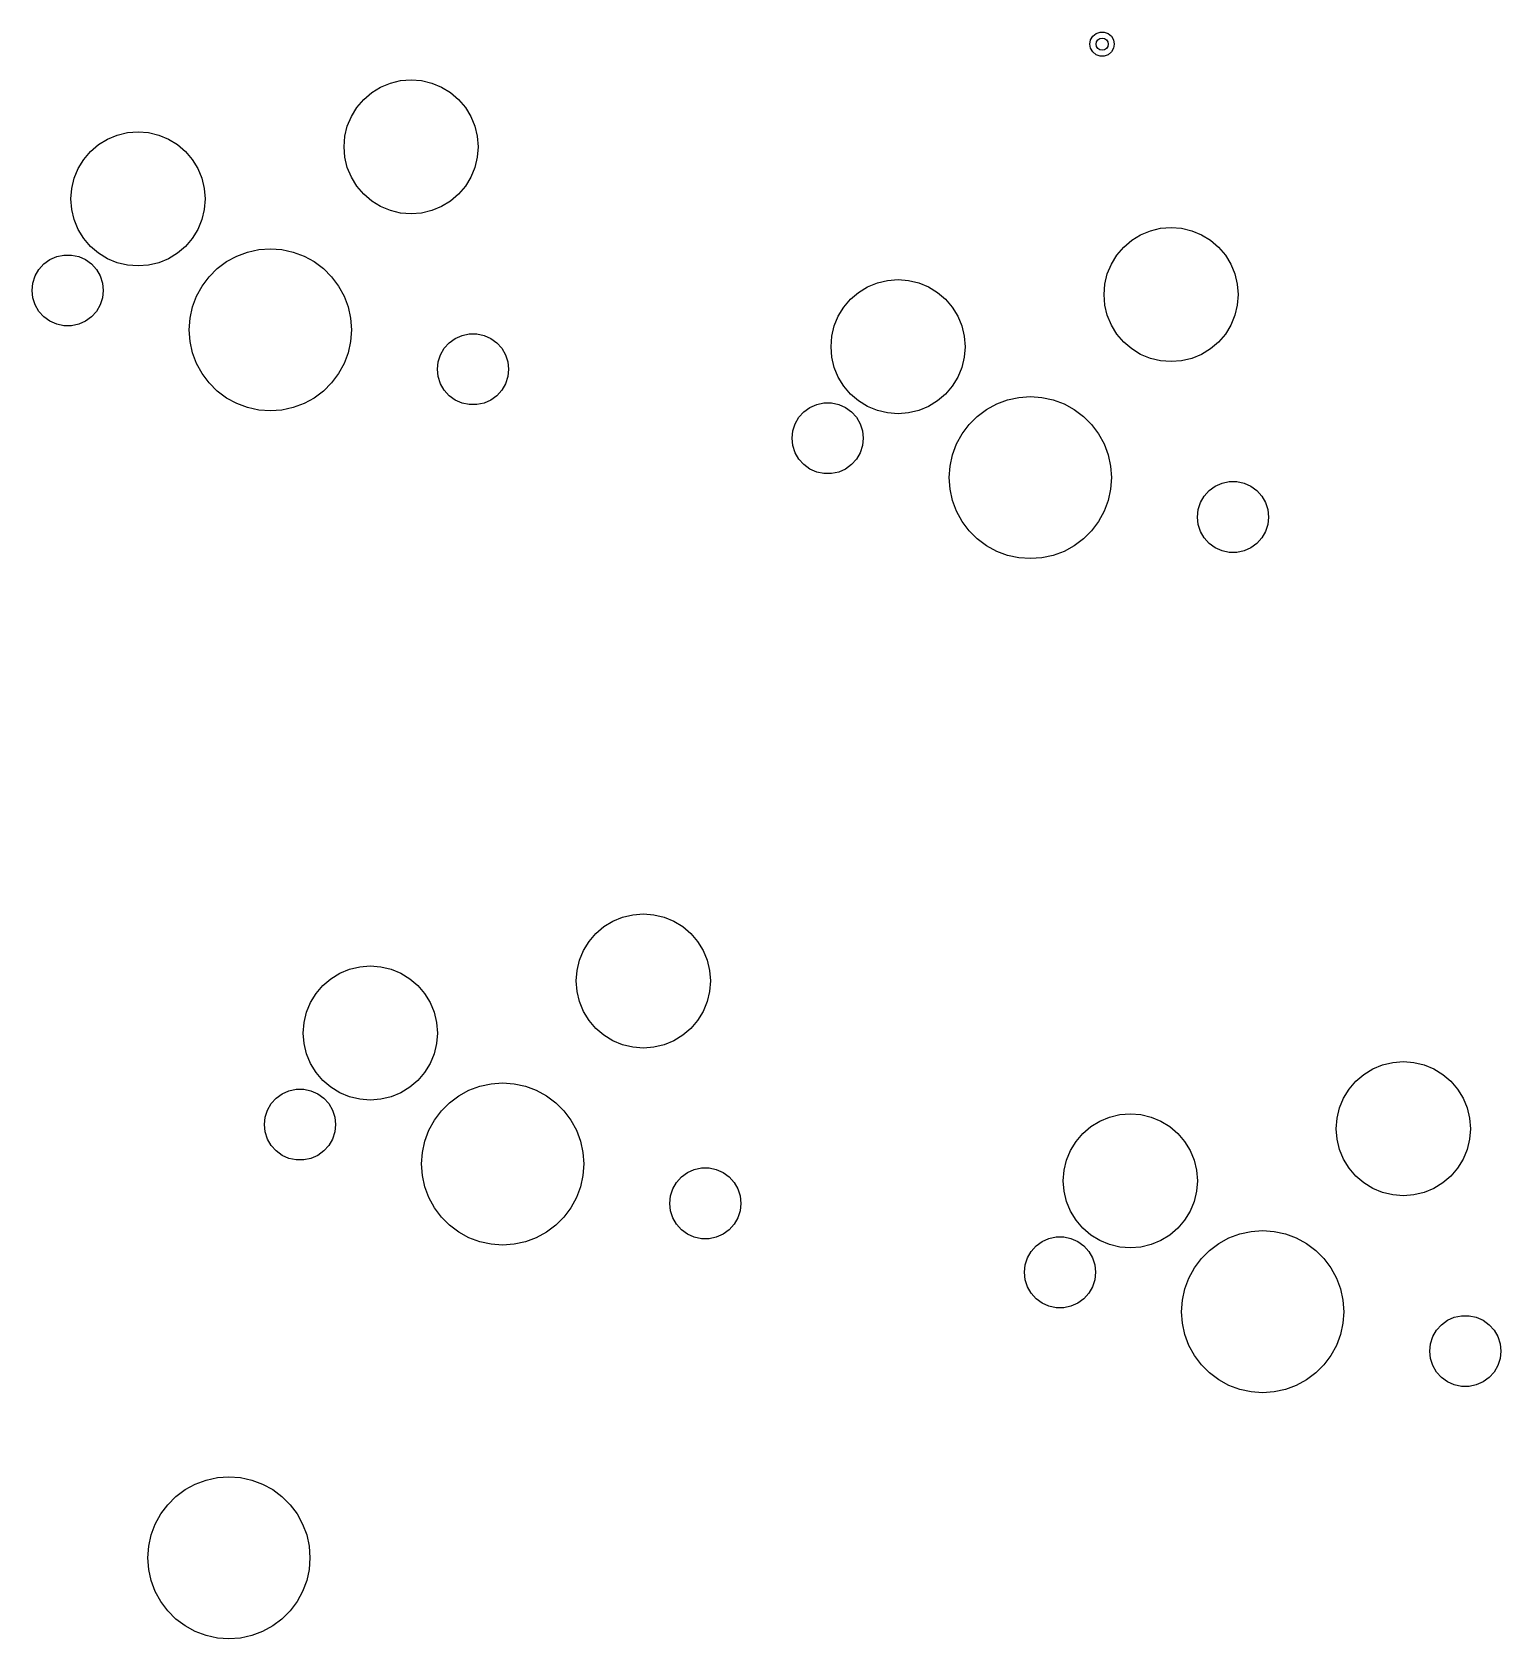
# Model space of a CAD drawing. Extents: x 101 to 518, y -308 to -134.
# Drawn here: x 193.28 to 229.42, y -273.32 to -233.8 of the extents above; entities that cross this region are included whole.
import ezdxf

# ---------------------------------------------------------------- set-up
doc = ezdxf.new("R2010")
doc.units = 0
doc.layers.add('BLACK', color=7, linetype='CONTINUOUS')

msp = doc.modelspace()

# ---------------------------------------------------------------- linework, layer by layer
at = {"layer": 'BLACK', "linetype": 'CONTINUOUS'}
for p, q in [((219.327832, -233.993705), (219.379927, -233.903475)), ((219.379927, -233.903475), (219.45974, -233.836503)), ((219.45974, -233.836503), (219.557646, -233.800869)), ((219.557646, -233.800869), (219.661834, -233.800869)), ((219.661834, -233.800869), (219.75974, -233.836503)), ((219.75974, -233.836503), (219.839553, -233.903475)), ((219.839553, -233.903475), (219.891648, -233.993705)), ((219.30974, -234.096311), (219.327832, -233.993705)), ((219.327832, -234.198917), (219.30974, -234.096311)), ((219.379927, -234.289147), (219.327832, -234.198917)), ((219.45974, -234.356119), (219.379927, -234.289147)), ((219.557646, -234.391753), (219.45974, -234.356119)), ((219.75974, -234.356119), (219.661834, -234.391753)), ((219.839553, -234.289147), (219.75974, -234.356119)), ((219.891648, -234.198917), (219.839553, -234.289147)), ((219.891648, -233.993705), (219.90974, -234.096311)), ((219.90974, -234.096311), (219.891648, -234.198917)), ((219.661834, -234.391753), (219.557646, -234.391753)), ((201.63706, -235.286667), (201.857822, -235.151384)), ((201.857822, -235.151384), (202.097028, -235.052302)), ((202.097028, -235.052302), (202.348789, -234.991859)), ((202.348789, -234.991859), (202.606906, -234.971545)), ((202.606906, -234.971545), (202.865023, -234.991859)), ((202.865023, -234.991859), (203.116784, -235.052302)), ((203.116784, -235.052302), (203.35599, -235.151384)), ((203.35599, -235.151384), (203.576752, -235.286667)), ((201.272028, -235.651699), (201.44018, -235.454819)), ((201.44018, -235.454819), (201.63706, -235.286667)), ((203.576752, -235.286667), (203.773632, -235.454819)), ((203.773632, -235.454819), (203.941784, -235.651699)), ((201.037663, -236.111667), (201.136745, -235.872461)), ((201.136745, -235.872461), (201.272028, -235.651699)), ((203.941784, -235.651699), (204.077067, -235.872461)), ((204.077067, -235.872461), (204.176149, -236.111667)), ((195.139834, -236.43308), (195.37904, -236.333998)), ((195.37904, -236.333998), (195.630801, -236.273555)), ((195.630801, -236.273555), (195.888918, -236.253241)), ((195.888918, -236.253241), (196.147035, -236.273555)), ((196.147035, -236.273555), (196.398796, -236.333998)), ((196.398796, -236.333998), (196.638002, -236.43308)), ((200.97722, -236.363428), (201.037663, -236.111667)), ((204.176149, -236.111667), (204.236592, -236.363428)), ((194.55404, -236.933395), (194.722192, -236.736515)), ((194.722192, -236.736515), (194.919072, -236.568363)), ((194.919072, -236.568363), (195.139834, -236.43308)), ((196.638002, -236.43308), (196.858764, -236.568363)), ((196.858764, -236.568363), (197.055644, -236.736515)), ((197.055644, -236.736515), (197.223796, -236.933395)), ((200.956906, -236.621545), (200.97722, -236.363428)), ((200.97722, -236.879662), (200.956906, -236.621545)), ((204.236592, -236.363428), (204.256906, -236.621545)), ((204.256906, -236.621545), (204.236592, -236.879662)), ((194.418757, -237.154157), (194.55404, -236.933395)), ((197.223796, -236.933395), (197.359079, -237.154157)), ((201.037663, -237.131423), (200.97722, -236.879662)), ((201.136745, -237.370629), (201.037663, -237.131423)), ((204.176149, -237.131423), (204.077067, -237.370629)), ((204.236592, -236.879662), (204.176149, -237.131423)), ((194.259232, -237.645124), (194.319675, -237.393363)), ((194.319675, -237.393363), (194.418757, -237.154157)), ((197.359079, -237.154157), (197.458161, -237.393363)), ((197.458161, -237.393363), (197.518604, -237.645124)), ((201.272028, -237.591391), (201.136745, -237.370629)), ((204.077067, -237.370629), (203.941784, -237.591391)), ((194.238918, -237.903241), (194.259232, -237.645124)), ((194.259232, -238.161358), (194.238918, -237.903241)), ((197.518604, -237.645124), (197.538918, -237.903241)), ((197.538918, -237.903241), (197.518604, -238.161358)), ((201.44018, -237.788271), (201.272028, -237.591391)), ((201.63706, -237.956423), (201.44018, -237.788271)), ((203.773632, -237.788271), (203.576752, -237.956423)), ((203.941784, -237.591391), (203.773632, -237.788271)), ((194.319675, -238.413119), (194.259232, -238.161358)), ((197.518604, -238.161358), (197.458161, -238.413119)), ((201.857822, -238.091706), (201.63706, -237.956423)), ((202.097028, -238.190788), (201.857822, -238.091706)), ((202.348789, -238.251231), (202.097028, -238.190788)), ((202.606906, -238.271545), (202.348789, -238.251231)), ((202.865023, -238.251231), (202.606906, -238.271545)), ((203.116784, -238.190788), (202.865023, -238.251231)), ((203.35599, -238.091706), (203.116784, -238.190788)), ((203.576752, -237.956423), (203.35599, -238.091706)), ((194.418757, -238.652325), (194.319675, -238.413119)), ((194.55404, -238.873087), (194.418757, -238.652325)), ((197.359079, -238.652325), (197.223796, -238.873087)), ((197.458161, -238.413119), (197.359079, -238.652325)), ((220.55782, -238.786296), (220.797026, -238.687214)), ((220.797026, -238.687214), (221.048787, -238.626771)), ((221.048787, -238.626771), (221.306904, -238.606457)), ((221.306904, -238.606457), (221.565021, -238.626771)), ((221.565021, -238.626771), (221.816782, -238.687214)), ((221.816782, -238.687214), (222.055988, -238.786296)), ((194.722192, -239.069967), (194.55404, -238.873087)), ((194.919072, -239.238119), (194.722192, -239.069967)), ((197.055644, -239.069967), (196.858764, -239.238119)), ((197.223796, -238.873087), (197.055644, -239.069967)), ((219.972026, -239.286611), (220.140178, -239.089731)), ((220.140178, -239.089731), (220.337058, -238.921579)), ((220.337058, -238.921579), (220.55782, -238.786296)), ((222.055988, -238.786296), (222.27675, -238.921579)), ((222.27675, -238.921579), (222.47363, -239.089731)), ((222.47363, -239.089731), (222.641782, -239.286611)), ((193.572108, -239.503994), (193.720097, -239.396474)), ((193.720097, -239.396474), (193.887207, -239.322072)), ((193.887207, -239.322072), (194.066135, -239.284039)), ((194.066135, -239.284039), (194.249059, -239.284039)), ((194.249059, -239.284039), (194.427987, -239.322072)), ((194.427987, -239.322072), (194.595097, -239.396474)), ((194.595097, -239.396474), (194.743086, -239.503994)), ((195.139834, -239.373402), (194.919072, -239.238119)), ((195.37904, -239.472484), (195.139834, -239.373402)), ((195.630801, -239.532927), (195.37904, -239.472484)), ((196.398796, -239.472484), (196.147035, -239.532927)), ((196.638002, -239.373402), (196.398796, -239.472484)), ((196.858764, -239.238119), (196.638002, -239.373402)), ((197.838536, -239.616667), (198.066279, -239.446181)), ((198.066279, -239.446181), (198.315967, -239.309841)), ((198.315967, -239.309841), (198.582516, -239.210423)), ((198.582516, -239.210423), (198.860501, -239.149951)), ((198.860501, -239.149951), (199.144263, -239.129656)), ((199.144263, -239.129656), (199.428025, -239.149951)), ((199.428025, -239.149951), (199.70601, -239.210423)), ((199.70601, -239.210423), (199.972559, -239.309841)), ((199.972559, -239.309841), (200.222247, -239.446181)), ((200.222247, -239.446181), (200.44999, -239.616667)), ((219.836743, -239.507373), (219.972026, -239.286611)), ((222.641782, -239.286611), (222.777065, -239.507373)), ((193.301718, -239.972323), (193.358245, -239.798351)), ((193.358245, -239.798351), (193.449707, -239.639934)), ((193.449707, -239.639934), (193.572108, -239.503994)), ((194.743086, -239.503994), (194.865487, -239.639934)), ((194.865487, -239.639934), (194.956949, -239.798351)), ((194.956949, -239.798351), (195.013476, -239.972323)), ((195.888918, -239.553241), (195.630801, -239.532927)), ((196.147035, -239.532927), (195.888918, -239.553241)), ((197.466888, -240.045572), (197.637374, -239.817829)), ((197.637374, -239.817829), (197.838536, -239.616667)), ((200.44999, -239.616667), (200.651152, -239.817829)), ((200.651152, -239.817829), (200.821638, -240.045572)), ((214.330799, -239.908467), (214.588916, -239.888153)), ((214.588916, -239.888153), (214.847033, -239.908467)), ((219.677218, -239.99834), (219.737661, -239.746579)), ((219.737661, -239.746579), (219.836743, -239.507373)), ((222.777065, -239.507373), (222.876147, -239.746579)), ((222.876147, -239.746579), (222.93659, -239.99834)), ((193.282597, -240.154246), (193.301718, -239.972323)), ((193.301718, -240.336169), (193.282597, -240.154246)), ((195.013476, -239.972323), (195.032597, -240.154246)), ((195.032597, -240.154246), (195.013476, -240.336169)), ((197.330548, -240.29526), (197.466888, -240.045572)), ((200.821638, -240.045572), (200.957978, -240.29526)), ((213.42219, -240.371427), (213.61907, -240.203275)), ((213.61907, -240.203275), (213.839832, -240.067992)), ((213.839832, -240.067992), (214.079038, -239.96891)), ((214.079038, -239.96891), (214.330799, -239.908467)), ((214.847033, -239.908467), (215.098794, -239.96891)), ((215.098794, -239.96891), (215.338, -240.067992)), ((215.338, -240.067992), (215.558762, -240.203275)), ((215.558762, -240.203275), (215.755642, -240.371427)), ((219.656904, -240.256457), (219.677218, -239.99834)), ((219.677218, -240.514574), (219.656904, -240.256457)), ((222.93659, -239.99834), (222.956904, -240.256457)), ((222.956904, -240.256457), (222.93659, -240.514574)), ((193.358245, -240.510141), (193.301718, -240.336169)), ((193.449707, -240.668558), (193.358245, -240.510141)), ((193.572108, -240.804498), (193.449707, -240.668558)), ((194.865487, -240.668558), (194.743086, -240.804498)), ((194.956949, -240.510141), (194.865487, -240.668558)), ((195.013476, -240.336169), (194.956949, -240.510141)), ((197.170658, -240.839794), (197.23113, -240.561809)), ((197.23113, -240.561809), (197.330548, -240.29526)), ((200.957978, -240.29526), (201.057396, -240.561809)), ((201.057396, -240.561809), (201.117868, -240.839794)), ((213.118755, -240.789069), (213.254038, -240.568307)), ((213.254038, -240.568307), (213.42219, -240.371427)), ((215.755642, -240.371427), (215.923794, -240.568307)), ((215.923794, -240.568307), (216.059077, -240.789069)), ((219.737661, -240.766335), (219.677218, -240.514574)), ((222.93659, -240.514574), (222.876147, -240.766335)), ((193.720097, -240.912018), (193.572108, -240.804498)), ((193.887207, -240.98642), (193.720097, -240.912018)), ((194.066135, -241.024453), (193.887207, -240.98642)), ((194.249059, -241.024453), (194.066135, -241.024453)), ((194.427987, -240.98642), (194.249059, -241.024453)), ((194.595097, -240.912018), (194.427987, -240.98642)), ((194.743086, -240.804498), (194.595097, -240.912018)), ((197.150363, -241.123556), (197.170658, -240.839794)), ((201.117868, -240.839794), (201.138163, -241.123556)), ((212.95923, -241.280036), (213.019673, -241.028275)), ((213.019673, -241.028275), (213.118755, -240.789069)), ((216.059077, -240.789069), (216.158159, -241.028275)), ((216.158159, -241.028275), (216.218602, -241.280036)), ((219.836743, -241.005541), (219.737661, -240.766335)), ((219.972026, -241.226303), (219.836743, -241.005541)), ((222.777065, -241.005541), (222.641782, -241.226303)), ((222.876147, -240.766335), (222.777065, -241.005541)), ((197.170658, -241.407318), (197.150363, -241.123556)), ((197.23113, -241.685303), (197.170658, -241.407318)), ((201.117868, -241.407318), (201.057396, -241.685303)), ((201.138163, -241.123556), (201.117868, -241.407318)), ((203.423039, -241.578554), (203.54544, -241.442614)), ((203.54544, -241.442614), (203.693429, -241.335094)), ((203.693429, -241.335094), (203.860539, -241.260692)), ((203.860539, -241.260692), (204.039467, -241.222659)), ((204.039467, -241.222659), (204.222391, -241.222659)), ((204.222391, -241.222659), (204.401319, -241.260692)), ((204.401319, -241.260692), (204.568429, -241.335094)), ((204.568429, -241.335094), (204.716418, -241.442614)), ((204.716418, -241.442614), (204.838819, -241.578554)), ((212.938916, -241.538153), (212.95923, -241.280036)), ((216.218602, -241.280036), (216.238916, -241.538153)), ((220.140178, -241.423183), (219.972026, -241.226303)), ((220.337058, -241.591335), (220.140178, -241.423183)), ((222.47363, -241.423183), (222.27675, -241.591335)), ((222.641782, -241.226303), (222.47363, -241.423183)), ((197.330548, -241.951852), (197.23113, -241.685303)), ((201.057396, -241.685303), (200.957978, -241.951852)), ((203.27505, -241.910943), (203.331577, -241.736971)), ((203.331577, -241.736971), (203.423039, -241.578554)), ((204.838819, -241.578554), (204.930281, -241.736971)), ((204.930281, -241.736971), (204.986808, -241.910943)), ((212.95923, -241.79627), (212.938916, -241.538153)), ((213.019673, -242.048031), (212.95923, -241.79627)), ((216.218602, -241.79627), (216.158159, -242.048031)), ((216.238916, -241.538153), (216.218602, -241.79627)), ((220.55782, -241.726618), (220.337058, -241.591335)), ((220.797026, -241.8257), (220.55782, -241.726618)), ((221.048787, -241.886143), (220.797026, -241.8257)), ((221.816782, -241.8257), (221.565021, -241.886143)), ((222.055988, -241.726618), (221.816782, -241.8257)), ((222.27675, -241.591335), (222.055988, -241.726618)), ((197.466888, -242.20154), (197.330548, -241.951852)), ((197.637374, -242.429283), (197.466888, -242.20154)), ((200.821638, -242.20154), (200.651152, -242.429283)), ((200.957978, -241.951852), (200.821638, -242.20154)), ((203.255929, -242.092866), (203.27505, -241.910943)), ((203.27505, -242.274789), (203.255929, -242.092866)), ((204.986808, -241.910943), (205.005929, -242.092866)), ((205.005929, -242.092866), (204.986808, -242.274789)), ((213.118755, -242.287237), (213.019673, -242.048031)), ((216.158159, -242.048031), (216.059077, -242.287237)), ((221.306904, -241.906457), (221.048787, -241.886143)), ((221.565021, -241.886143), (221.306904, -241.906457)), ((197.838536, -242.630445), (197.637374, -242.429283)), ((198.066279, -242.800931), (197.838536, -242.630445)), ((200.44999, -242.630445), (200.222247, -242.800931)), ((200.651152, -242.429283), (200.44999, -242.630445)), ((203.331577, -242.448761), (203.27505, -242.274789)), ((203.423039, -242.607178), (203.331577, -242.448761)), ((203.54544, -242.743118), (203.423039, -242.607178)), ((204.838819, -242.607178), (204.716418, -242.743118)), ((204.930281, -242.448761), (204.838819, -242.607178)), ((204.986808, -242.274789), (204.930281, -242.448761)), ((213.254038, -242.507999), (213.118755, -242.287237)), ((213.42219, -242.704879), (213.254038, -242.507999)), ((215.923794, -242.507999), (215.755642, -242.704879)), ((216.059077, -242.287237), (215.923794, -242.507999)), ((198.315967, -242.937271), (198.066279, -242.800931)), ((198.582516, -243.036689), (198.315967, -242.937271)), ((198.860501, -243.097161), (198.582516, -243.036689)), ((199.70601, -243.036689), (199.428025, -243.097161)), ((199.972559, -242.937271), (199.70601, -243.036689)), ((200.222247, -242.800931), (199.972559, -242.937271)), ((203.693429, -242.850638), (203.54544, -242.743118)), ((203.860539, -242.92504), (203.693429, -242.850638)), ((204.039467, -242.963073), (203.860539, -242.92504)), ((204.222391, -242.963073), (204.039467, -242.963073)), ((204.401319, -242.92504), (204.222391, -242.963073)), ((204.568429, -242.850638), (204.401319, -242.92504)), ((204.716418, -242.743118), (204.568429, -242.850638)), ((212.272106, -243.138906), (212.420095, -243.031386)), ((212.420095, -243.031386), (212.587205, -242.956984)), ((212.587205, -242.956984), (212.766133, -242.918951)), ((212.766133, -242.918951), (212.949057, -242.918951)), ((212.949057, -242.918951), (213.127985, -242.956984)), ((213.127985, -242.956984), (213.295095, -243.031386)), ((213.295095, -243.031386), (213.443084, -243.138906)), ((213.61907, -242.873031), (213.42219, -242.704879)), ((213.839832, -243.008314), (213.61907, -242.873031)), ((214.079038, -243.107396), (213.839832, -243.008314)), ((215.338, -243.008314), (215.098794, -243.107396)), ((215.558762, -242.873031), (215.338, -243.008314)), ((215.755642, -242.704879), (215.558762, -242.873031)), ((216.766277, -243.081093), (217.015965, -242.944753)), ((217.015965, -242.944753), (217.282514, -242.845335)), ((217.282514, -242.845335), (217.560499, -242.784863)), ((217.560499, -242.784863), (217.844261, -242.764568)), ((217.844261, -242.764568), (218.128023, -242.784863)), ((218.128023, -242.784863), (218.406008, -242.845335)), ((218.406008, -242.845335), (218.672557, -242.944753)), ((218.672557, -242.944753), (218.922245, -243.081093)), ((199.144263, -243.117456), (198.860501, -243.097161)), ((199.428025, -243.097161), (199.144263, -243.117456)), ((212.001716, -243.607235), (212.058243, -243.433263)), ((212.058243, -243.433263), (212.149705, -243.274846)), ((212.149705, -243.274846), (212.272106, -243.138906)), ((213.443084, -243.138906), (213.565485, -243.274846)), ((213.565485, -243.274846), (213.656947, -243.433263)), ((213.656947, -243.433263), (213.713474, -243.607235)), ((214.330799, -243.167839), (214.079038, -243.107396)), ((214.588916, -243.188153), (214.330799, -243.167839)), ((214.847033, -243.167839), (214.588916, -243.188153)), ((215.098794, -243.107396), (214.847033, -243.167839)), ((216.166886, -243.680484), (216.337372, -243.452741)), ((216.337372, -243.452741), (216.538534, -243.251579)), ((216.538534, -243.251579), (216.766277, -243.081093)), ((218.922245, -243.081093), (219.149988, -243.251579)), ((219.149988, -243.251579), (219.35115, -243.452741)), ((219.35115, -243.452741), (219.521636, -243.680484)), ((211.982595, -243.789158), (212.001716, -243.607235)), ((212.001716, -243.971081), (211.982595, -243.789158)), ((213.713474, -243.607235), (213.732595, -243.789158)), ((213.732595, -243.789158), (213.713474, -243.971081)), ((216.030546, -243.930172), (216.166886, -243.680484)), ((219.521636, -243.680484), (219.657976, -243.930172)), ((212.058243, -244.145053), (212.001716, -243.971081)), ((212.149705, -244.30347), (212.058243, -244.145053)), ((213.656947, -244.145053), (213.565485, -244.30347)), ((213.713474, -243.971081), (213.656947, -244.145053)), ((215.870656, -244.474706), (215.931128, -244.196721)), ((215.931128, -244.196721), (216.030546, -243.930172)), ((219.657976, -243.930172), (219.757394, -244.196721)), ((219.757394, -244.196721), (219.817866, -244.474706)), ((212.272106, -244.43941), (212.149705, -244.30347)), ((212.420095, -244.54693), (212.272106, -244.43941)), ((212.587205, -244.621332), (212.420095, -244.54693)), ((212.766133, -244.659365), (212.587205, -244.621332)), ((213.127985, -244.621332), (212.949057, -244.659365)), ((213.295095, -244.54693), (213.127985, -244.621332)), ((213.443084, -244.43941), (213.295095, -244.54693)), ((213.565485, -244.30347), (213.443084, -244.43941)), ((215.850361, -244.758468), (215.870656, -244.474706)), ((219.817866, -244.474706), (219.838161, -244.758468)), ((212.949057, -244.659365), (212.766133, -244.659365)), ((215.870656, -245.04223), (215.850361, -244.758468)), ((219.838161, -244.758468), (219.817866, -245.04223)), ((222.245438, -245.077526), (222.393427, -244.970006)), ((222.393427, -244.970006), (222.560537, -244.895604)), ((222.560537, -244.895604), (222.739465, -244.857571)), ((222.739465, -244.857571), (222.922389, -244.857571)), ((222.922389, -244.857571), (223.101317, -244.895604)), ((223.101317, -244.895604), (223.268427, -244.970006)), ((223.268427, -244.970006), (223.416416, -245.077526)), ((215.931128, -245.320215), (215.870656, -245.04223)), ((216.030546, -245.586764), (215.931128, -245.320215)), ((219.757394, -245.320215), (219.657976, -245.586764)), ((219.817866, -245.04223), (219.757394, -245.320215)), ((221.975048, -245.545855), (222.031575, -245.371883)), ((222.031575, -245.371883), (222.123037, -245.213466)), ((222.123037, -245.213466), (222.245438, -245.077526)), ((223.416416, -245.077526), (223.538817, -245.213466)), ((223.538817, -245.213466), (223.630279, -245.371883)), ((223.630279, -245.371883), (223.686806, -245.545855)), ((216.166886, -245.836452), (216.030546, -245.586764)), ((219.657976, -245.586764), (219.521636, -245.836452)), ((221.955927, -245.727778), (221.975048, -245.545855)), ((221.975048, -245.909701), (221.955927, -245.727778)), ((223.686806, -245.545855), (223.705927, -245.727778)), ((223.705927, -245.727778), (223.686806, -245.909701)), ((216.337372, -246.064195), (216.166886, -245.836452)), ((216.538534, -246.265357), (216.337372, -246.064195)), ((219.35115, -246.064195), (219.149988, -246.265357)), ((219.521636, -245.836452), (219.35115, -246.064195)), ((222.031575, -246.083673), (221.975048, -245.909701)), ((222.123037, -246.24209), (222.031575, -246.083673)), ((223.630279, -246.083673), (223.538817, -246.24209)), ((223.686806, -245.909701), (223.630279, -246.083673)), ((216.766277, -246.435843), (216.538534, -246.265357)), ((217.015965, -246.572183), (216.766277, -246.435843)), ((217.282514, -246.671601), (217.015965, -246.572183)), ((218.672557, -246.572183), (218.406008, -246.671601)), ((218.922245, -246.435843), (218.672557, -246.572183)), ((219.149988, -246.265357), (218.922245, -246.435843)), ((222.245438, -246.37803), (222.123037, -246.24209)), ((222.393427, -246.48555), (222.245438, -246.37803)), ((222.560537, -246.559952), (222.393427, -246.48555)), ((222.739465, -246.597985), (222.560537, -246.559952)), ((222.922389, -246.597985), (222.739465, -246.597985)), ((223.101317, -246.559952), (222.922389, -246.597985)), ((223.268427, -246.48555), (223.101317, -246.559952)), ((223.416416, -246.37803), (223.268427, -246.48555)), ((223.538817, -246.24209), (223.416416, -246.37803)), ((217.560499, -246.732073), (217.282514, -246.671601)), ((217.844261, -246.752368), (217.560499, -246.732073)), ((218.128023, -246.732073), (217.844261, -246.752368)), ((218.406008, -246.671601), (218.128023, -246.732073)), ((207.352147, -255.804121), (207.572909, -255.668838)), ((207.572909, -255.668838), (207.812115, -255.569756)), ((207.812115, -255.569756), (208.063876, -255.509313)), ((208.063876, -255.509313), (208.321993, -255.488999)), ((208.321993, -255.488999), (208.58011, -255.509313)), ((208.58011, -255.509313), (208.831871, -255.569756)), ((208.831871, -255.569756), (209.071077, -255.668838)), ((209.071077, -255.668838), (209.291839, -255.804121)), ((206.987115, -256.169153), (207.155267, -255.972273)), ((207.155267, -255.972273), (207.352147, -255.804121)), ((209.291839, -255.804121), (209.488719, -255.972273)), ((209.488719, -255.972273), (209.656871, -256.169153)), ((206.75275, -256.629121), (206.851832, -256.389915)), ((206.851832, -256.389915), (206.987115, -256.169153)), ((209.656871, -256.169153), (209.792154, -256.389915)), ((209.792154, -256.389915), (209.891236, -256.629121)), ((200.854921, -256.950534), (201.094127, -256.851452)), ((201.094127, -256.851452), (201.345888, -256.791009)), ((201.345888, -256.791009), (201.604005, -256.770695)), ((201.604005, -256.770695), (201.862122, -256.791009)), ((201.862122, -256.791009), (202.113883, -256.851452)), ((202.113883, -256.851452), (202.353089, -256.950534)), ((206.671993, -257.138999), (206.692307, -256.880882)), ((206.692307, -256.880882), (206.75275, -256.629121)), ((209.891236, -256.629121), (209.951679, -256.880882)), ((209.951679, -256.880882), (209.971993, -257.138999)), ((200.269127, -257.450849), (200.437279, -257.253969)), ((200.437279, -257.253969), (200.634159, -257.085817)), ((200.634159, -257.085817), (200.854921, -256.950534)), ((202.353089, -256.950534), (202.573851, -257.085817)), ((202.573851, -257.085817), (202.770731, -257.253969)), ((202.770731, -257.253969), (202.938883, -257.450849)), ((206.692307, -257.397116), (206.671993, -257.138999)), ((209.971993, -257.138999), (209.951679, -257.397116)), ((200.034762, -257.910817), (200.133844, -257.671611)), ((200.133844, -257.671611), (200.269127, -257.450849)), ((202.938883, -257.450849), (203.074166, -257.671611)), ((203.074166, -257.671611), (203.173248, -257.910817)), ((206.75275, -257.648877), (206.692307, -257.397116)), ((206.851832, -257.888083), (206.75275, -257.648877)), ((209.891236, -257.648877), (209.792154, -257.888083)), ((209.951679, -257.397116), (209.891236, -257.648877)), ((199.974319, -258.162578), (200.034762, -257.910817)), ((203.173248, -257.910817), (203.233691, -258.162578)), ((206.987115, -258.108845), (206.851832, -257.888083)), ((209.792154, -257.888083), (209.656871, -258.108845)), ((199.954005, -258.420695), (199.974319, -258.162578)), ((199.974319, -258.678812), (199.954005, -258.420695)), ((203.233691, -258.162578), (203.254005, -258.420695)), ((203.254005, -258.420695), (203.233691, -258.678812)), ((207.155267, -258.305725), (206.987115, -258.108845)), ((207.352147, -258.473877), (207.155267, -258.305725)), ((209.488719, -258.305725), (209.291839, -258.473877)), ((209.656871, -258.108845), (209.488719, -258.305725)), ((200.034762, -258.930573), (199.974319, -258.678812)), ((203.233691, -258.678812), (203.173248, -258.930573)), ((207.572909, -258.60916), (207.352147, -258.473877)), ((207.812115, -258.708242), (207.572909, -258.60916)), ((208.063876, -258.768685), (207.812115, -258.708242)), ((208.321993, -258.788999), (208.063876, -258.768685)), ((208.58011, -258.768685), (208.321993, -258.788999)), ((208.831871, -258.708242), (208.58011, -258.768685)), ((209.071077, -258.60916), (208.831871, -258.708242)), ((209.291839, -258.473877), (209.071077, -258.60916)), ((200.133844, -259.169779), (200.034762, -258.930573)), ((200.269127, -259.390541), (200.133844, -259.169779)), ((203.074166, -259.169779), (202.938883, -259.390541)), ((203.173248, -258.930573), (203.074166, -259.169779)), ((226.272907, -259.303749), (226.512113, -259.204667)), ((226.512113, -259.204667), (226.763874, -259.144224)), ((226.763874, -259.144224), (227.021991, -259.12391)), ((227.021991, -259.12391), (227.280108, -259.144224)), ((227.280108, -259.144224), (227.531869, -259.204667)), ((227.531869, -259.204667), (227.771075, -259.303749)), ((200.437279, -259.587421), (200.269127, -259.390541)), ((200.634159, -259.755573), (200.437279, -259.587421)), ((202.770731, -259.587421), (202.573851, -259.755573)), ((202.938883, -259.390541), (202.770731, -259.587421)), ((204.575588, -259.667405), (204.85935, -259.64711)), ((204.85935, -259.64711), (205.143112, -259.667405)), ((225.687113, -259.804064), (225.855265, -259.607184)), ((225.855265, -259.607184), (226.052145, -259.439032)), ((226.052145, -259.439032), (226.272907, -259.303749)), ((227.771075, -259.303749), (227.991837, -259.439032)), ((227.991837, -259.439032), (228.188717, -259.607184)), ((228.188717, -259.607184), (228.356869, -259.804064)), ((199.164794, -260.157388), (199.287195, -260.021448)), ((199.287195, -260.021448), (199.435184, -259.913928)), ((199.435184, -259.913928), (199.602294, -259.839526)), ((199.602294, -259.839526), (199.781222, -259.801493)), ((199.781222, -259.801493), (199.964146, -259.801493)), ((199.964146, -259.801493), (200.143074, -259.839526)), ((200.143074, -259.839526), (200.310184, -259.913928)), ((200.310184, -259.913928), (200.458173, -260.021448)), ((200.458173, -260.021448), (200.580574, -260.157388)), ((200.854921, -259.890856), (200.634159, -259.755573)), ((201.094127, -259.989938), (200.854921, -259.890856)), ((201.345888, -260.050381), (201.094127, -259.989938)), ((201.604005, -260.070695), (201.345888, -260.050381)), ((201.862122, -260.050381), (201.604005, -260.070695)), ((202.113883, -259.989938), (201.862122, -260.050381)), ((202.353089, -259.890856), (202.113883, -259.989938)), ((202.573851, -259.755573), (202.353089, -259.890856)), ((203.553623, -260.134121), (203.781366, -259.963635)), ((203.781366, -259.963635), (204.031054, -259.827295)), ((204.031054, -259.827295), (204.297603, -259.727877)), ((204.297603, -259.727877), (204.575588, -259.667405)), ((205.143112, -259.667405), (205.421097, -259.727877)), ((205.421097, -259.727877), (205.687646, -259.827295)), ((205.687646, -259.827295), (205.937334, -259.963635)), ((205.937334, -259.963635), (206.165077, -260.134121)), ((225.452748, -260.264032), (225.55183, -260.024826)), ((225.55183, -260.024826), (225.687113, -259.804064)), ((228.356869, -259.804064), (228.492152, -260.024826)), ((228.492152, -260.024826), (228.591234, -260.264032)), ((199.016805, -260.489777), (199.073332, -260.315805)), ((199.073332, -260.315805), (199.164794, -260.157388)), ((200.580574, -260.157388), (200.672036, -260.315805)), ((200.672036, -260.315805), (200.728563, -260.489777)), ((203.181975, -260.563026), (203.352461, -260.335283)), ((203.352461, -260.335283), (203.553623, -260.134121)), ((206.165077, -260.134121), (206.366239, -260.335283)), ((206.366239, -260.335283), (206.536725, -260.563026)), ((219.794125, -260.486363), (220.045886, -260.42592)), ((220.045886, -260.42592), (220.304003, -260.405606)), ((220.304003, -260.405606), (220.56212, -260.42592)), ((220.56212, -260.42592), (220.813881, -260.486363)), ((225.392305, -260.515793), (225.452748, -260.264032)), ((228.591234, -260.264032), (228.651677, -260.515793)), ((198.997684, -260.6717), (199.016805, -260.489777)), ((199.016805, -260.853623), (198.997684, -260.6717)), ((200.728563, -260.489777), (200.747684, -260.6717)), ((200.747684, -260.6717), (200.728563, -260.853623)), ((202.946217, -261.079263), (203.045635, -260.812714)), ((203.045635, -260.812714), (203.181975, -260.563026)), ((206.536725, -260.563026), (206.673065, -260.812714)), ((206.673065, -260.812714), (206.772483, -261.079263)), ((219.137277, -260.88888), (219.334157, -260.720728)), ((219.334157, -260.720728), (219.554919, -260.585445)), ((219.554919, -260.585445), (219.794125, -260.486363)), ((220.813881, -260.486363), (221.053087, -260.585445)), ((221.053087, -260.585445), (221.273849, -260.720728)), ((221.273849, -260.720728), (221.470729, -260.88888)), ((225.371991, -260.77391), (225.392305, -260.515793)), ((225.392305, -261.032027), (225.371991, -260.77391)), ((228.651677, -260.515793), (228.671991, -260.77391)), ((228.671991, -260.77391), (228.651677, -261.032027)), ((199.073332, -261.027595), (199.016805, -260.853623)), ((199.164794, -261.186012), (199.073332, -261.027595)), ((199.287195, -261.321952), (199.164794, -261.186012)), ((200.580574, -261.186012), (200.458173, -261.321952)), ((200.672036, -261.027595), (200.580574, -261.186012)), ((200.728563, -260.853623), (200.672036, -261.027595)), ((202.885745, -261.357248), (202.946217, -261.079263)), ((206.772483, -261.079263), (206.832955, -261.357248)), ((218.833842, -261.306522), (218.969125, -261.08576)), ((218.969125, -261.08576), (219.137277, -260.88888)), ((221.470729, -260.88888), (221.638881, -261.08576)), ((221.638881, -261.08576), (221.774164, -261.306522)), ((225.452748, -261.283788), (225.392305, -261.032027)), ((228.651677, -261.032027), (228.591234, -261.283788)), ((199.435184, -261.429472), (199.287195, -261.321952)), ((199.602294, -261.503874), (199.435184, -261.429472)), ((199.781222, -261.541907), (199.602294, -261.503874)), ((199.964146, -261.541907), (199.781222, -261.541907)), ((200.143074, -261.503874), (199.964146, -261.541907)), ((200.310184, -261.429472), (200.143074, -261.503874)), ((200.458173, -261.321952), (200.310184, -261.429472)), ((202.86545, -261.64101), (202.885745, -261.357248)), ((206.832955, -261.357248), (206.85325, -261.64101)), ((218.674317, -261.797489), (218.73476, -261.545728)), ((218.73476, -261.545728), (218.833842, -261.306522)), ((221.774164, -261.306522), (221.873246, -261.545728)), ((221.873246, -261.545728), (221.933689, -261.797489)), ((225.55183, -261.522994), (225.452748, -261.283788)), ((225.687113, -261.743756), (225.55183, -261.522994)), ((228.492152, -261.522994), (228.356869, -261.743756)), ((228.591234, -261.283788), (228.492152, -261.522994)), ((202.885745, -261.924772), (202.86545, -261.64101)), ((202.946217, -262.202757), (202.885745, -261.924772)), ((206.832955, -261.924772), (206.772483, -262.202757)), ((206.85325, -261.64101), (206.832955, -261.924772)), ((209.138126, -262.096008), (209.260527, -261.960068)), ((209.260527, -261.960068), (209.408516, -261.852548)), ((209.408516, -261.852548), (209.575626, -261.778146)), ((209.575626, -261.778146), (209.754554, -261.740113)), ((209.754554, -261.740113), (209.937478, -261.740113)), ((209.937478, -261.740113), (210.116406, -261.778146)), ((210.116406, -261.778146), (210.283516, -261.852548)), ((210.283516, -261.852548), (210.431505, -261.960068)), ((210.431505, -261.960068), (210.553906, -262.096008)), ((218.654003, -262.055606), (218.674317, -261.797489)), ((221.933689, -261.797489), (221.954003, -262.055606)), ((225.855265, -261.940636), (225.687113, -261.743756)), ((226.052145, -262.108788), (225.855265, -261.940636)), ((228.188717, -261.940636), (227.991837, -262.108788)), ((228.356869, -261.743756), (228.188717, -261.940636)), ((203.045635, -262.469306), (202.946217, -262.202757)), ((206.772483, -262.202757), (206.673065, -262.469306)), ((208.990137, -262.428397), (209.046664, -262.254425)), ((209.046664, -262.254425), (209.138126, -262.096008)), ((210.553906, -262.096008), (210.645368, -262.254425)), ((210.645368, -262.254425), (210.701895, -262.428397)), ((218.674317, -262.313723), (218.654003, -262.055606)), ((218.73476, -262.565484), (218.674317, -262.313723)), ((221.933689, -262.313723), (221.873246, -262.565484)), ((221.954003, -262.055606), (221.933689, -262.313723)), ((226.272907, -262.244071), (226.052145, -262.108788)), ((226.512113, -262.343153), (226.272907, -262.244071)), ((226.763874, -262.403596), (226.512113, -262.343153)), ((227.021991, -262.42391), (226.763874, -262.403596)), ((227.280108, -262.403596), (227.021991, -262.42391)), ((227.531869, -262.343153), (227.280108, -262.403596)), ((227.771075, -262.244071), (227.531869, -262.343153)), ((227.991837, -262.108788), (227.771075, -262.244071)), ((203.181975, -262.718994), (203.045635, -262.469306)), ((203.352461, -262.946737), (203.181975, -262.718994)), ((206.536725, -262.718994), (206.366239, -262.946737)), ((206.673065, -262.469306), (206.536725, -262.718994)), ((208.971016, -262.61032), (208.990137, -262.428397)), ((208.990137, -262.792243), (208.971016, -262.61032)), ((209.046664, -262.966215), (208.990137, -262.792243)), ((210.701895, -262.792243), (210.645368, -262.966215)), ((210.701895, -262.428397), (210.721016, -262.61032)), ((210.721016, -262.61032), (210.701895, -262.792243)), ((218.833842, -262.80469), (218.73476, -262.565484)), ((218.969125, -263.025452), (218.833842, -262.80469)), ((221.774164, -262.80469), (221.638881, -263.025452)), ((221.873246, -262.565484), (221.774164, -262.80469)), ((203.553623, -263.147899), (203.352461, -262.946737)), ((203.781366, -263.318385), (203.553623, -263.147899)), ((206.165077, -263.147899), (205.937334, -263.318385)), ((206.366239, -262.946737), (206.165077, -263.147899)), ((209.138126, -263.124632), (209.046664, -262.966215)), ((209.260527, -263.260572), (209.138126, -263.124632)), ((210.553906, -263.124632), (210.431505, -263.260572)), ((210.645368, -262.966215), (210.553906, -263.124632)), ((219.137277, -263.222332), (218.969125, -263.025452)), ((221.638881, -263.025452), (221.470729, -263.222332)), ((204.031054, -263.454725), (203.781366, -263.318385)), ((204.297603, -263.554143), (204.031054, -263.454725)), ((204.575588, -263.614615), (204.297603, -263.554143)), ((205.421097, -263.554143), (205.143112, -263.614615)), ((205.687646, -263.454725), (205.421097, -263.554143)), ((205.937334, -263.318385), (205.687646, -263.454725)), ((209.408516, -263.368092), (209.260527, -263.260572)), ((209.575626, -263.442494), (209.408516, -263.368092)), ((209.754554, -263.480527), (209.575626, -263.442494)), ((209.937478, -263.480527), (209.754554, -263.480527)), ((210.116406, -263.442494), (209.937478, -263.480527)), ((210.283516, -263.368092), (210.116406, -263.442494)), ((210.431505, -263.260572), (210.283516, -263.368092)), ((217.987193, -263.656359), (218.135182, -263.548839)), ((218.135182, -263.548839), (218.302292, -263.474437)), ((218.302292, -263.474437), (218.48122, -263.436404)), ((218.48122, -263.436404), (218.664144, -263.436404)), ((218.664144, -263.436404), (218.843072, -263.474437)), ((218.843072, -263.474437), (219.010182, -263.548839)), ((219.010182, -263.548839), (219.158171, -263.656359)), ((219.334157, -263.390484), (219.137277, -263.222332)), ((219.554919, -263.525767), (219.334157, -263.390484)), ((219.794125, -263.624849), (219.554919, -263.525767)), ((221.053087, -263.525767), (220.813881, -263.624849)), ((221.273849, -263.390484), (221.053087, -263.525767)), ((221.470729, -263.222332), (221.273849, -263.390484)), ((222.253621, -263.769032), (222.481364, -263.598546)), ((222.481364, -263.598546), (222.731052, -263.462206)), ((222.731052, -263.462206), (222.997601, -263.362788)), ((222.997601, -263.362788), (223.275586, -263.302316)), ((223.275586, -263.302316), (223.559348, -263.282021)), ((223.559348, -263.282021), (223.84311, -263.302316)), ((223.84311, -263.302316), (224.121095, -263.362788)), ((224.121095, -263.362788), (224.387644, -263.462206)), ((224.387644, -263.462206), (224.637332, -263.598546)), ((224.637332, -263.598546), (224.865075, -263.769032)), ((204.85935, -263.63491), (204.575588, -263.614615)), ((205.143112, -263.614615), (204.85935, -263.63491)), ((217.716803, -264.124688), (217.77333, -263.950716)), ((217.77333, -263.950716), (217.864792, -263.792299)), ((217.864792, -263.792299), (217.987193, -263.656359)), ((219.158171, -263.656359), (219.280572, -263.792299)), ((219.280572, -263.792299), (219.372034, -263.950716)), ((219.372034, -263.950716), (219.428561, -264.124688)), ((220.045886, -263.685292), (219.794125, -263.624849)), ((220.304003, -263.705606), (220.045886, -263.685292)), ((220.56212, -263.685292), (220.304003, -263.705606)), ((220.813881, -263.624849), (220.56212, -263.685292)), ((221.881973, -264.197937), (222.052459, -263.970194)), ((222.052459, -263.970194), (222.253621, -263.769032)), ((224.865075, -263.769032), (225.066237, -263.970194)), ((225.066237, -263.970194), (225.236723, -264.197937)), ((217.697682, -264.306611), (217.716803, -264.124688)), ((217.716803, -264.488534), (217.697682, -264.306611)), ((219.428561, -264.124688), (219.447682, -264.306611)), ((219.447682, -264.306611), (219.428561, -264.488534)), ((221.745633, -264.447625), (221.881973, -264.197937)), ((225.236723, -264.197937), (225.373063, -264.447625)), ((217.77333, -264.662506), (217.716803, -264.488534)), ((217.864792, -264.820923), (217.77333, -264.662506)), ((219.372034, -264.662506), (219.280572, -264.820923)), ((219.428561, -264.488534), (219.372034, -264.662506)), ((221.585743, -264.992159), (221.646215, -264.714174)), ((221.646215, -264.714174), (221.745633, -264.447625)), ((225.373063, -264.447625), (225.472481, -264.714174)), ((225.472481, -264.714174), (225.532953, -264.992159)), ((217.987193, -264.956863), (217.864792, -264.820923)), ((218.135182, -265.064383), (217.987193, -264.956863)), ((218.302292, -265.138785), (218.135182, -265.064383)), ((218.48122, -265.176818), (218.302292, -265.138785)), ((218.664144, -265.176818), (218.48122, -265.176818)), ((218.843072, -265.138785), (218.664144, -265.176818)), ((219.010182, -265.064383), (218.843072, -265.138785)), ((219.158171, -264.956863), (219.010182, -265.064383)), ((219.280572, -264.820923), (219.158171, -264.956863)), ((221.565448, -265.275921), (221.585743, -264.992159)), ((225.532953, -264.992159), (225.553248, -265.275921)), ((221.585743, -265.559683), (221.565448, -265.275921)), ((221.646215, -265.837668), (221.585743, -265.559683)), ((225.532953, -265.559683), (225.472481, -265.837668)), ((225.553248, -265.275921), (225.532953, -265.559683)), ((227.960525, -265.594979), (228.108514, -265.487459)), ((228.108514, -265.487459), (228.275624, -265.413057)), ((228.275624, -265.413057), (228.454552, -265.375024)), ((228.454552, -265.375024), (228.637476, -265.375024)), ((228.637476, -265.375024), (228.816404, -265.413057)), ((228.816404, -265.413057), (228.983514, -265.487459)), ((228.983514, -265.487459), (229.131503, -265.594979)), ((221.745633, -266.104217), (221.646215, -265.837668)), ((225.472481, -265.837668), (225.373063, -266.104217)), ((227.690135, -266.063308), (227.746662, -265.889336)), ((227.746662, -265.889336), (227.838124, -265.730919)), ((227.838124, -265.730919), (227.960525, -265.594979)), ((229.131503, -265.594979), (229.253904, -265.730919)), ((229.253904, -265.730919), (229.345366, -265.889336)), ((229.345366, -265.889336), (229.401893, -266.063308)), ((221.881973, -266.353905), (221.745633, -266.104217)), ((222.052459, -266.581648), (221.881973, -266.353905)), ((225.236723, -266.353905), (225.066237, -266.581648)), ((225.373063, -266.104217), (225.236723, -266.353905)), ((227.671014, -266.245231), (227.690135, -266.063308)), ((227.690135, -266.427154), (227.671014, -266.245231)), ((229.401893, -266.063308), (229.421014, -266.245231)), ((229.421014, -266.245231), (229.401893, -266.427154)), ((222.253621, -266.78281), (222.052459, -266.581648)), ((225.066237, -266.581648), (224.865075, -266.78281)), ((227.746662, -266.601126), (227.690135, -266.427154)), ((227.838124, -266.759543), (227.746662, -266.601126)), ((227.960525, -266.895483), (227.838124, -266.759543)), ((229.253904, -266.759543), (229.131503, -266.895483)), ((229.345366, -266.601126), (229.253904, -266.759543)), ((229.401893, -266.427154), (229.345366, -266.601126)), ((222.481364, -266.953296), (222.253621, -266.78281)), ((222.731052, -267.089636), (222.481364, -266.953296)), ((222.997601, -267.189054), (222.731052, -267.089636)), ((224.387644, -267.089636), (224.121095, -267.189054)), ((224.637332, -266.953296), (224.387644, -267.089636)), ((224.865075, -266.78281), (224.637332, -266.953296)), ((228.108514, -267.003003), (227.960525, -266.895483)), ((228.275624, -267.077405), (228.108514, -267.003003)), ((228.454552, -267.115438), (228.275624, -267.077405)), ((228.637476, -267.115438), (228.454552, -267.115438)), ((228.816404, -267.077405), (228.637476, -267.115438)), ((228.983514, -267.003003), (228.816404, -267.077405)), ((229.131503, -266.895483), (228.983514, -267.003003)), ((223.275586, -267.249526), (222.997601, -267.189054)), ((223.559348, -267.269821), (223.275586, -267.249526)), ((223.84311, -267.249526), (223.559348, -267.269821)), ((224.121095, -267.189054), (223.84311, -267.249526)), ((197.046584, -269.651572), (197.296272, -269.515232)), ((197.296272, -269.515232), (197.562821, -269.415814)), ((197.562821, -269.415814), (197.840806, -269.355342)), ((197.840806, -269.355342), (198.124568, -269.335047)), ((198.124568, -269.335047), (198.40833, -269.355342)), ((198.40833, -269.355342), (198.686315, -269.415814)), ((198.686315, -269.415814), (198.952864, -269.515232)), ((198.952864, -269.515232), (199.202552, -269.651572)), ((196.617679, -270.02322), (196.818841, -269.822058)), ((196.818841, -269.822058), (197.046584, -269.651572)), ((199.202552, -269.651572), (199.430295, -269.822058)), ((199.430295, -269.822058), (199.631457, -270.02322)), ((196.310853, -270.500651), (196.447193, -270.250963)), ((196.447193, -270.250963), (196.617679, -270.02322)), ((199.631457, -270.02322), (199.801943, -270.250963)), ((199.801943, -270.250963), (199.938283, -270.500651)), ((196.211435, -270.7672), (196.310853, -270.500651)), ((199.938283, -270.500651), (200.037701, -270.7672)), ((196.130668, -271.328947), (196.150963, -271.045185)), ((196.150963, -271.045185), (196.211435, -270.7672)), ((200.037701, -270.7672), (200.098173, -271.045185)), ((200.098173, -271.045185), (200.118468, -271.328947)), ((196.150963, -271.612709), (196.130668, -271.328947)), ((200.118468, -271.328947), (200.098173, -271.612709)), ((196.211435, -271.890694), (196.150963, -271.612709)), ((196.310853, -272.157243), (196.211435, -271.890694)), ((200.037701, -271.890694), (199.938283, -272.157243)), ((200.098173, -271.612709), (200.037701, -271.890694)), ((196.447193, -272.406931), (196.310853, -272.157243)), ((199.938283, -272.157243), (199.801943, -272.406931)), ((196.617679, -272.634674), (196.447193, -272.406931)), ((196.818841, -272.835836), (196.617679, -272.634674)), ((199.631457, -272.634674), (199.430295, -272.835836)), ((199.801943, -272.406931), (199.631457, -272.634674)), ((197.046584, -273.006322), (196.818841, -272.835836)), ((197.296272, -273.142662), (197.046584, -273.006322)), ((199.202552, -273.006322), (198.952864, -273.142662)), ((199.430295, -272.835836), (199.202552, -273.006322)), ((197.562821, -273.24208), (197.296272, -273.142662)), ((197.840806, -273.302552), (197.562821, -273.24208)), ((198.124568, -273.322847), (197.840806, -273.302552)), ((198.40833, -273.302552), (198.124568, -273.322847)), ((198.686315, -273.24208), (198.40833, -273.302552)), ((198.952864, -273.142662), (198.686315, -273.24208))]:
    msp.add_line(p, q, dxfattribs=at)
at = {"layer": 'BLACK'}
msp.add_circle((219.60974, -234.096311), 0.15, dxfattribs=at)

doc.saveas('drawing.dxf')
